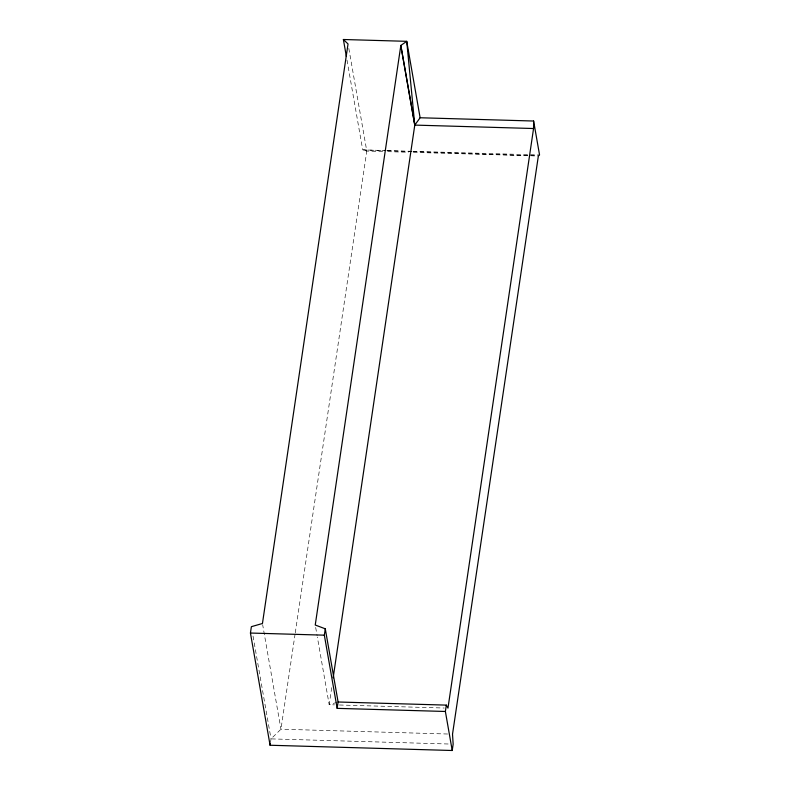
<?xml version="1.0" encoding="UTF-8"?>
<svg xmlns="http://www.w3.org/2000/svg" width="790" height="790" viewBox="0 0 790 790"><rect width="100%" height="100%" fill="white"/><g stroke="black" fill="none" stroke-linecap="round" stroke-linejoin="round"><path stroke-width="0.59" stroke-dasharray="3.95 2.96" d="M270.555 742.067L271.029 738.887L252.859 635.13M295.085 634.064L280.954 729.2L271.029 738.887L449.461 744.032M295.262 632.849L366.787 151.068L348.666 47.558M331.711 687.626L329.193 704.71L334.476 704.858M336.984 702.33L329.193 704.71L317.353 637.096M386.043 150.554L362.709 149.883L346.998 60.119M387.278 150.594L411.837 151.295M413.061 151.334L539.56 154.978M382.716 151.522L366.787 151.068L362.709 149.883L386.053 150.692M387.623 151.66L408.46 152.253M413.358 152.391L537.141 155.926M339.404 704.996L444.266 708.028M447.624 734.009L280.954 729.2L262.665 624.712M387.278 150.732L411.847 151.581M413.071 151.621L538.365 155.956M315.664 627.438L317.146 635.891"/><path stroke-width="1.19" d="M420.122 117.759L406.732 41.327L400.826 45.465L315.24 625.018L325.282 628.81L338.1 701.994L446.32 705.115L447.969 708.126L533.556 128.523L533.615 121.028L420.122 117.759L414.78 125.097L333.153 677.86M533.615 121.028L539.56 154.978L538.365 155.956L452.522 734.147L453.154 744.14L452.216 750.5L270.081 745.246L250.44 633.037L251.378 626.677L262.448 623.498L348.035 43.944L343.383 39.5L406.732 41.327L414.78 125.097L533.556 128.523M270.081 745.246L270.397 743.133M452.216 750.5L445.382 711.474L337.162 708.354L324.344 635.17L325.282 628.81M337.162 708.354L338.1 701.994M445.382 711.474L446.32 705.115M250.44 633.037L324.344 635.17M343.383 39.5L346.356 56.485M414.78 125.097L400.826 45.465L414.78 125.097"/></g></svg>
